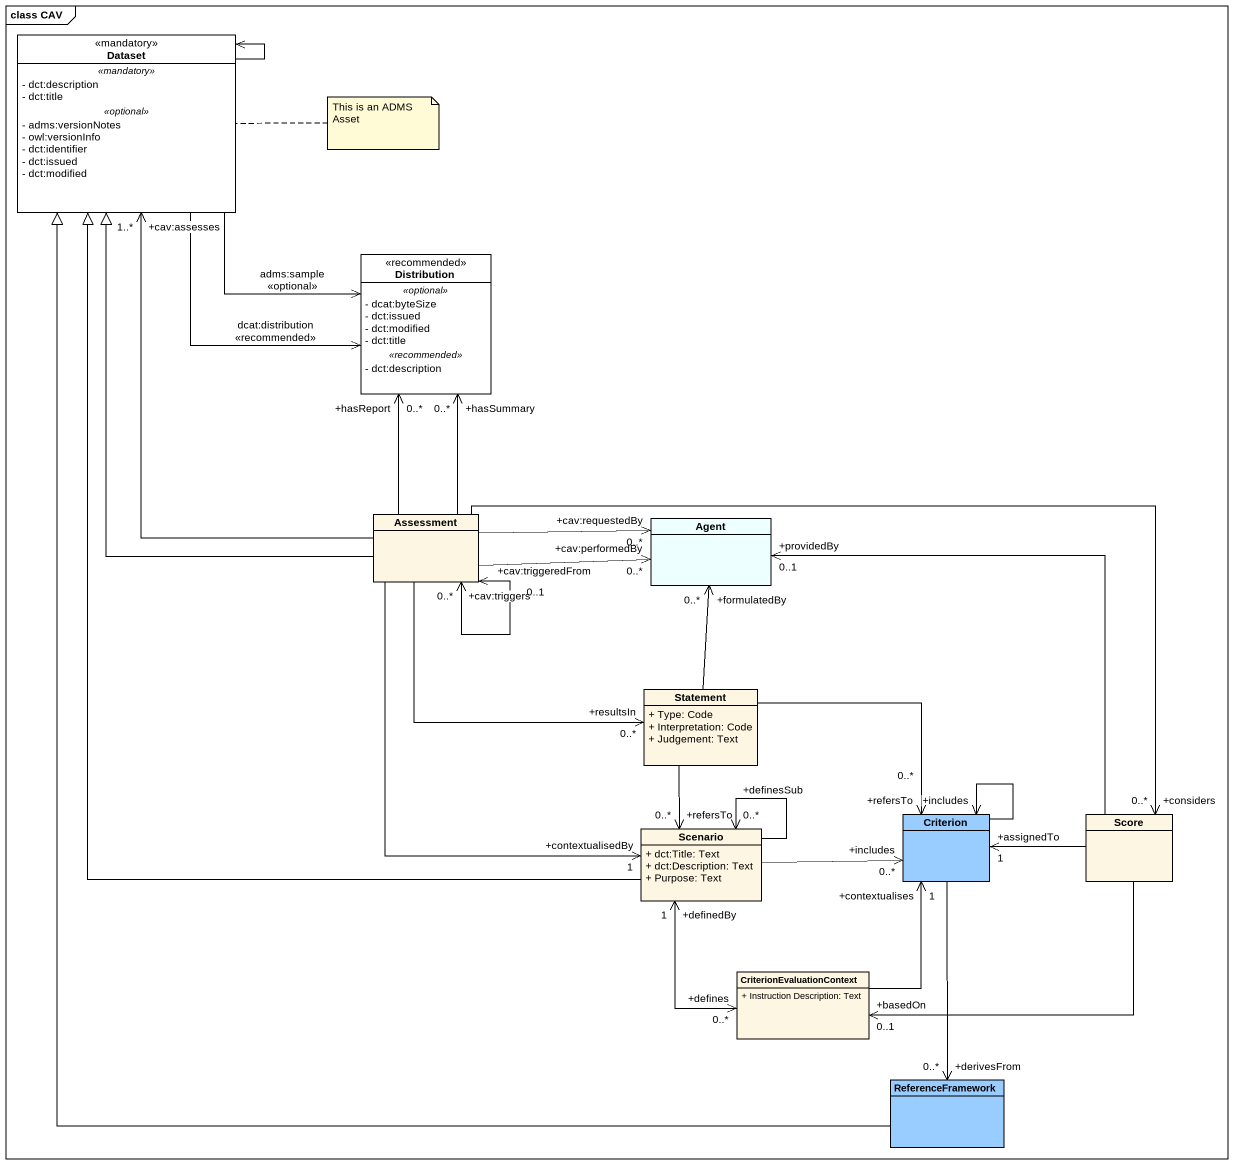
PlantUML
@startuml
mainframe class CAV
hide circle
hide empty members
skinparam classAttributeIconSize 0
class Dataset <<mandatory>> #FFFFFF {
  .. <<mandatory>> ..
  - dct:description
  - dct:title
  .. <<optional>> ..
  - adms:versionNotes
  - owl:versionInfo
  - dct:identifier
  - dct:issued
  - dct:modified
}
class Distribution <<recommended>> #FFFFFF {
  .. <<optional>> ..
  - dcat:byteSize
  - dct:issued
  - dct:modified
  - dct:title
  .. <<recommended>> ..
  - dct:description
}
class Assessment
class "Agent" as Agent_ #EEFFFF
class Statement {
  + Type: Code
  + Interpretation: Code
  + Judgement: Text
}
class Scenario {
  + dct:Title: Text
  + dct:Description: Text
  + Purpose: Text
}
class Criterion #99CCFF
class Score
class CriterionEvaluationContext {
  + Instruction Description: Text
}
class ReferenceFramework #99CCFF
Dataset --> Dataset
Dataset --> Distribution : adms:sample\n<<optional>>
Dataset --> Distribution : dcat:distribution\n<<recommended>>
Assessment -up-> "+cav:assesses\n1..*" Dataset
Assessment -up-|> Dataset
Assessment -up-> "+hasSummary\n0..*" Distribution
Assessment -up-> "+hasReport\n0..*" Distribution
Assessment "+cav:triggers\n0..*" <--> "+cav:triggeredFrom\n0..1" Assessment
Assessment -right-> "+cav:performedBy\n0..*" Agent_
Assessment -right-> "+cav:requestedBy\n0..*" Agent_
Assessment --> "+resultsIn\n0..*" Statement
Assessment --> "+contextualisedBy\n1" Scenario
Assessment -right-> "+considers\n0..*" Score
Statement -up-> "+formulatedBy\n0..*" Agent_
Statement --> "+refersTo\n0..*" Scenario
Statement -right-> "+refersTo\n0..*" Criterion
Scenario -up-|> Dataset
Scenario --> "+definesSub\n0..*" Scenario
Scenario -right-> "+includes\n0..*" Criterion
Scenario "+definedBy\n1" <--> "+defines\n0..*" CriterionEvaluationContext
Criterion --> "+includes" Criterion
Criterion --> "+derivesFrom\n0..*" ReferenceFramework
Score -up-> "+providedBy\n0..1" Agent_
Score -left-> "+assignedTo\n1" Criterion
Score -left-> "+basedOn\n0..1" CriterionEvaluationContext
CriterionEvaluationContext -up-> "+contextualises\n1" Criterion
ReferenceFramework -up-|> Dataset
note right of Dataset : This is an ADMS Asset
@enduml
